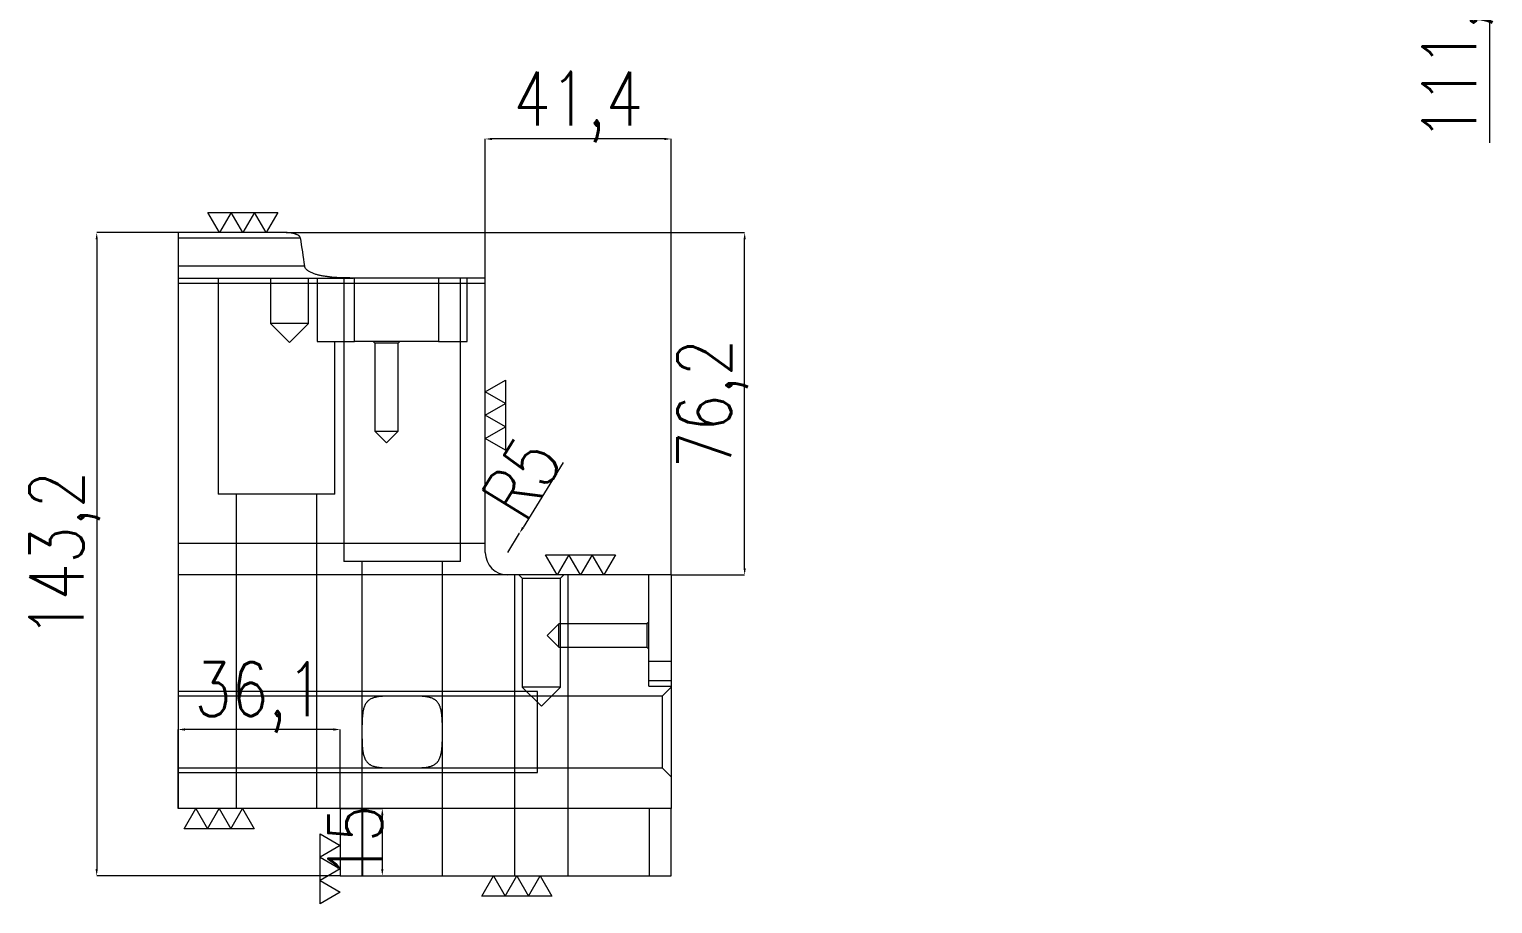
# Model space of a CAD drawing. Header units: millimetres. Extents: x 15244 to 16223, y 34810 to 35346.
# Drawn here: x 15354.2 to 15680.2, y 34809.8 to 35004.4 of the extents above; entities that cross this region are included whole.
import ezdxf

# ---------------------------------------------------------------- set-up
doc = ezdxf.new("R2010")
doc.units = ezdxf.units.MM
doc.linetypes.add('DASHED', pattern=[0])
for name, color, linetype, lineweight in [('DIE', 20, 'Continuous', 20), ('DIE_W', 1, 'Continuous', 20), ('DIM', 4, 'Continuous', 20)]:
    doc.layers.add(name, color=color, linetype=linetype, lineweight=lineweight)
doc.styles.add('TXT', font='txt.shx', dxfattribs={"width": 0.8, "bigfont": 'ctxt.shx'})
doc.dimstyles.new('零件', dxfattribs={"dimscale": 1.5, "dimtxt": 8, "dimasz": 1, "dimexe": 0, "dimexo": 0, "dimgap": 0, "dimtad": 1, "dimtxsty": 'TXT', "dimcen": 0, "dimclrd": 252, "dimclre": 252, "dimclrt": 4, "dimazin": 3, "dimtp": 0.001, "dimtm": 0.001, "dimtfac": 1, "dimtmove": 0, "dimatfit": 3, "dimlwd": 5, "dimlwe": 5})

# ---------------------------------------------------------------- blocks, each defined once
blk = doc.blocks.new('*D1117')
at = {"layer": 'Defpoints', "color": 0}
for p in [(15679.43, 35059.46), (15568.26, 35030.28), (15679.43, 35025.28)]:
    blk.add_point(p, dxfattribs=at)
at = {"layer": 'DIM', "color": 252, "lineweight": 5}
for p, q in [((15679.43, 35059.46), (15679.43, 35031.28)), ((15679.43, 35031.28), (15679.43, 35028.28)), ((15679.43, 35028.28), (15679.43, 34979.11))]:
    blk.add_line(p, q, dxfattribs=at)
at = {"layer": 'DIM', "color": 4, "lineweight": 5, "insert": (15672.28, 35002.2), "char_height": 12, "attachment_point": 5, "rotation": 90, "style": 'TXT'}
blk.add_mtext('111,17', dxfattribs=at)
blk = doc.blocks.new('*D1121')
at = {"layer": 'Defpoints', "color": 0}
for p in [(15463.41, 34892.21), (15460.79, 34887.95)]:
    blk.add_point(p, dxfattribs=at)
at = {"layer": 'DIE', "color": 252, "linetype": 'Continuous', "lineweight": 5}
for p, q in [((15473.13, 34908), (15464.2, 34893.49)), ((15460.79, 34887.95), (15463.41, 34892.21))]:
    blk.add_line(p, q, dxfattribs=at)
at = {"layer": 'DIE', "color": 252}
blk.add_solid([(15463.98, 34893.62), (15464.41, 34893.36), (15463.41, 34892.21)], dxfattribs=at)
at = {"layer": 'DIE', "color": 4, "lineweight": 5, "insert": (15463.94, 34904.53), "char_height": 12, "attachment_point": 5, "rotation": 58.3985, "style": 'TXT'}
blk.add_mtext('R5', dxfattribs=at)
blk = doc.blocks.new('*D1122')
at = {"layer": 'Defpoints', "color": 0}
for p in [(15387.39, 34959.15), (15369.26, 34815.95), (15423.49, 34815.95)]:
    blk.add_point(p, dxfattribs=at)
at = {"layer": 'DIE', "color": 252, "linetype": 'Continuous', "lineweight": 5}
for p, q in [((15387.39, 34959.15), (15369.26, 34959.15)), ((15369.26, 34957.65), (15369.26, 34817.45)), ((15423.49, 34815.95), (15369.26, 34815.95))]:
    blk.add_line(p, q, dxfattribs=at)
at = {"layer": 'DIE', "color": 252}
for points in [[(15369.51, 34957.65), (15369.01, 34957.65), (15369.26, 34959.15)], [(15369.01, 34817.45), (15369.51, 34817.45), (15369.26, 34815.95)]]:
    blk.add_solid(points, dxfattribs=at)
at = {"layer": 'DIE', "color": 4, "lineweight": 5, "insert": (15362.12, 34887.55), "char_height": 12, "attachment_point": 5, "rotation": 90, "style": 'TXT'}
blk.add_mtext('143,2', dxfattribs=at)
blk = doc.blocks.new('*D1123')
at = {"layer": 'Defpoints', "color": 0}
for p in [(15455.79, 34980), (15455.79, 34947.87), (15497.19, 34882.95)]:
    blk.add_point(p, dxfattribs=at)
at = {"layer": 'DIE', "color": 252, "linetype": 'Continuous', "lineweight": 5}
for p, q in [((15455.79, 34947.87), (15455.79, 34980)), ((15495.69, 34980), (15457.29, 34980)), ((15497.19, 34882.95), (15497.19, 34980))]:
    blk.add_line(p, q, dxfattribs=at)
at = {"layer": 'DIE', "color": 252}
for points in [[(15457.29, 34980.25), (15457.29, 34979.75), (15455.79, 34980)], [(15495.69, 34979.75), (15495.69, 34980.25), (15497.19, 34980)]]:
    blk.add_solid(points, dxfattribs=at)
at = {"layer": 'DIE', "color": 4, "lineweight": 5, "insert": (15476.49, 34987.15), "char_height": 12, "attachment_point": 5, "style": 'TXT'}
blk.add_mtext('41,4', dxfattribs=at)
blk = doc.blocks.new('*D1124')
at = {"layer": 'Defpoints', "color": 0}
for p in [(15411.47, 34959.15), (15513.56, 34959.15), (15497.19, 34882.95)]:
    blk.add_point(p, dxfattribs=at)
at = {"layer": 'DIE', "color": 252, "linetype": 'Continuous', "lineweight": 5}
for p, q in [((15411.47, 34959.15), (15513.56, 34959.15)), ((15513.56, 34884.45), (15513.56, 34957.65)), ((15497.19, 34882.95), (15513.56, 34882.95))]:
    blk.add_line(p, q, dxfattribs=at)
at = {"layer": 'DIE', "color": 252}
for points in [[(15513.81, 34957.65), (15513.31, 34957.65), (15513.56, 34959.15)], [(15513.31, 34884.45), (15513.81, 34884.45), (15513.56, 34882.95)]]:
    blk.add_solid(points, dxfattribs=at)
at = {"layer": 'DIE', "color": 4, "lineweight": 5, "insert": (15506.42, 34921.05), "char_height": 12, "attachment_point": 5, "rotation": 90, "style": 'TXT'}
blk.add_mtext('76,2', dxfattribs=at)
blk = doc.blocks.new('*D1125')
at = {"layer": 'Defpoints', "color": 0}
for p in [(15387.39, 34848.54), (15387.39, 34830.95), (15423.49, 34830.95)]:
    blk.add_point(p, dxfattribs=at)
at = {"layer": 'DIE', "color": 252, "linetype": 'Continuous', "lineweight": 5}
for p, q in [((15387.39, 34830.95), (15387.39, 34848.54)), ((15421.99, 34848.54), (15388.89, 34848.54)), ((15423.49, 34830.95), (15423.49, 34848.54))]:
    blk.add_line(p, q, dxfattribs=at)
at = {"layer": 'DIE', "color": 252}
for points in [[(15388.89, 34848.79), (15388.89, 34848.29), (15387.39, 34848.54)], [(15421.99, 34848.29), (15421.99, 34848.79), (15423.49, 34848.54)]]:
    blk.add_solid(points, dxfattribs=at)
at = {"layer": 'DIE', "color": 4, "lineweight": 5, "insert": (15405.44, 34855.69), "char_height": 12, "attachment_point": 5, "style": 'TXT'}
blk.add_mtext('36,1', dxfattribs=at)
blk = doc.blocks.new('*D1126')
at = {"layer": 'Defpoints', "color": 0}
for p in [(15423.49, 34830.95), (15423.49, 34815.95), (15432.86, 34815.95)]:
    blk.add_point(p, dxfattribs=at)
at = {"layer": 'DIE', "color": 252, "linetype": 'Continuous', "lineweight": 5}
for p, q in [((15423.49, 34830.95), (15432.86, 34830.95)), ((15432.86, 34829.45), (15432.86, 34817.45)), ((15423.49, 34815.95), (15432.86, 34815.95))]:
    blk.add_line(p, q, dxfattribs=at)
at = {"layer": 'DIE', "color": 252}
for points in [[(15433.11, 34829.45), (15432.61, 34829.45), (15432.86, 34830.95)], [(15432.61, 34817.45), (15433.11, 34817.45), (15432.86, 34815.95)]]:
    blk.add_solid(points, dxfattribs=at)
at = {"layer": 'DIE', "color": 4, "lineweight": 5, "insert": (15426.86, 34823.45), "char_height": 12, "attachment_point": 5, "rotation": 90, "style": 'TXT'}
blk.add_mtext('15', dxfattribs=at)

msp = doc.modelspace()

# ---------------------------------------------------------------- linework, layer by layer
at = {"layer": 'DIE', "color": 2, "linetype": 'Continuous', "lineweight": 5}
for p, q in [((15387.391, 34959.151), (15387.391, 34830.951)), ((15411.465, 34959.151), (15387.391, 34959.151)), ((15455.791, 34949.051), (15426.347, 34949.051)), ((15455.791, 34887.952), (15455.791, 34949.051)), ((15497.191, 34882.952), (15460.791, 34882.952)), ((15497.191, 34882.952), (15497.191, 34830.951)), ((15497.191, 34830.951), (15387.391, 34830.951)), ((15423.491, 34830.951), (15423.491, 34815.951)), ((15428.491, 34815.951), (15428.491, 34830.951)), ((15497.191, 34815.951), (15497.191, 34830.951)), ((15423.491, 34815.951), (15428.491, 34815.951)), ((15428.491, 34815.951), (15497.191, 34815.951))]:
    msp.add_line(p, q, dxfattribs=at)
at = {"layer": 'DIE', "color": 155, "linetype": 'DASHED', "lineweight": 5, "ltscale": 0.574891}
for p, q in [((15387.391, 34958.014), (15414.595, 34958.014)), ((15415.533, 34951.705), (15387.391, 34951.705))]:
    msp.add_line(p, q, dxfattribs=at)
at = {"layer": 'DIE', "color": 2, "linetype": 'DASHED', "lineweight": 5, "ltscale": 0.574891}
for p, q in [((15387.391, 34949.051), (15426.347, 34949.051)), ((15418.378, 34949.051), (15418.378, 34934.951)), ((15426.655, 34934.951), (15426.655, 34949.051)), ((15445.349, 34949.051), (15445.349, 34934.951)), ((15451.791, 34934.951), (15451.791, 34949.051)), ((15418.378, 34934.951), (15426.655, 34934.951)), ((15445.349, 34934.951), (15451.791, 34934.951)), ((15460.791, 34882.952), (15387.391, 34882.952)), ((15492.191, 34863.643), (15492.191, 34882.952)), ((15497.191, 34863.643), (15492.191, 34863.643)), ((15492.391, 34815.951), (15492.391, 34830.951))]:
    msp.add_line(p, q, dxfattribs=at)
at = {"layer": 'DIE', "color": 31, "linetype": 'DASHED', "lineweight": 5, "ltscale": 0.574891}
for p, q in [((15396.291, 34949.051), (15396.291, 34900.951)), ((15424.291, 34949.051), (15424.291, 34885.951)), ((15450.291, 34885.951), (15450.291, 34949.051)), ((15422.291, 34900.951), (15422.291, 34934.951)), ((15445.349, 34934.951), (15426.655, 34934.951)), ((15422.291, 34900.951), (15396.291, 34900.951)), ((15400.288, 34900.951), (15400.288, 34830.951)), ((15418.295, 34830.951), (15418.295, 34900.951)), ((15450.291, 34885.951), (15424.291, 34885.951)), ((15428.288, 34885.951), (15428.288, 34815.951)), ((15446.295, 34815.951), (15446.295, 34885.951)), ((15492.191, 34858.219), (15492.191, 34863.643)), ((15492.191, 34859.451), (15497.191, 34859.451)), ((15492.191, 34858.219), (15497.191, 34858.219))]:
    msp.add_line(p, q, dxfattribs=at)
at = {"layer": 'DIE', "color": 5, "linetype": 'DASHED', "lineweight": 5, "ltscale": 0.574891}
for p, q in [((15407.938, 34949.051), (15407.938, 34938.952)), ((15416.444, 34938.952), (15416.444, 34949.051)), ((15407.938, 34938.952), (15412.191, 34934.699)), ((15416.444, 34938.952), (15407.938, 34938.952)), ((15412.191, 34934.699), (15416.444, 34938.952)), ((15430.791, 34934.951), (15431.188, 34934.554)), ((15431.188, 34934.554), (15431.188, 34914.951)), ((15436.394, 34934.554), (15431.188, 34934.554)), ((15436.394, 34934.554), (15436.791, 34934.951)), ((15436.394, 34914.951), (15436.394, 34934.554)), ((15431.188, 34914.951), (15433.791, 34912.348)), ((15431.188, 34914.951), (15436.394, 34914.951)), ((15433.791, 34912.348), (15436.394, 34914.951)), ((15463.291, 34882.952), (15464.038, 34882.205)), ((15472.544, 34882.205), (15473.291, 34882.952)), ((15464.038, 34882.205), (15464.038, 34857.952)), ((15464.038, 34882.205), (15468.291, 34882.205)), ((15468.291, 34882.205), (15472.544, 34882.205)), ((15472.544, 34857.952), (15472.544, 34882.205)), ((15472.191, 34872.054), (15469.588, 34869.451)), ((15491.794, 34872.054), (15472.191, 34872.054)), ((15472.191, 34866.848), (15472.191, 34872.054)), ((15492.191, 34872.451), (15491.794, 34872.054)), ((15491.794, 34872.054), (15491.794, 34866.848)), ((15469.588, 34869.451), (15472.191, 34866.848)), ((15472.191, 34866.848), (15491.794, 34866.848)), ((15491.794, 34866.848), (15492.191, 34866.451)), ((15464.038, 34857.952), (15468.291, 34853.699)), ((15468.291, 34857.952), (15464.038, 34857.952)), ((15468.291, 34853.699), (15472.544, 34857.952)), ((15472.544, 34857.952), (15468.291, 34857.952))]:
    msp.add_line(p, q, dxfattribs=at)
at = {"layer": 'DIE', "color": 6, "linetype": 'DASHED', "lineweight": 5, "ltscale": 0.574891}
for p, q in [((15467.391, 34856.981), (15387.391, 34856.981)), ((15467.391, 34838.981), (15467.391, 34856.981)), ((15387.391, 34838.981), (15467.391, 34838.981))]:
    msp.add_line(p, q, dxfattribs=at)
at = {"layer": 'DIE', "color": 11, "linetype": 'DASHED', "lineweight": 5, "ltscale": 0.574891}
for p, q in [((15497.191, 34857.982), (15495.191, 34855.982)), ((15495.191, 34839.981), (15497.191, 34837.981))]:
    msp.add_line(p, q, dxfattribs=at)
at = {"layer": 'DIE', "linetype": 'Continuous', "lineweight": 5}
for points in [[(15409.581, 34963.651), (15406.983, 34959.151), (15404.385, 34963.651), (15401.787, 34959.151), (15399.189, 34963.651), (15396.591, 34959.151), (15393.993, 34963.651), (15409.581, 34963.651)], [(15460.291, 34910.707), (15455.791, 34913.305), (15460.291, 34915.903), (15455.791, 34918.502), (15460.291, 34921.1), (15455.791, 34923.698), (15460.291, 34926.296), (15460.291, 34910.707)], [(15484.797, 34887.452), (15482.199, 34882.952), (15479.601, 34887.452), (15477.003, 34882.952), (15474.405, 34887.452), (15471.807, 34882.952), (15469.209, 34887.452), (15484.797, 34887.452)], [(15388.724, 34826.451), (15391.322, 34830.951), (15393.92, 34826.451), (15396.518, 34830.951), (15399.116, 34826.451), (15401.714, 34830.951), (15404.312, 34826.451), (15388.724, 34826.451)], [(15418.991, 34825.342), (15423.491, 34822.744), (15418.991, 34820.146), (15423.491, 34817.548), (15418.991, 34814.95), (15423.491, 34812.352), (15418.991, 34809.754), (15418.991, 34825.342)], [(15455.047, 34811.451), (15457.645, 34815.951), (15460.243, 34811.451), (15462.841, 34815.951), (15465.439, 34811.451), (15468.037, 34815.951), (15470.635, 34811.451), (15455.047, 34811.451)]]:
    msp.add_lwpolyline(points, close=True, dxfattribs=at)
at = {"layer": 'DIE', "color": 2, "linetype": 'Continuous', "lineweight": 5}
msp.add_arc((15460.791, 34887.952), 5, 180, 270, dxfattribs=at)
for points, knots in [([(15414.595, 34958.014), (15414.59, 34958.051), (15414.58, 34958.087), (15414.56, 34958.138), (15414.552, 34958.155), (15414.535, 34958.187), (15414.526, 34958.204), (15414.496, 34958.25), (15414.474, 34958.28), (15414.426, 34958.335), (15414.401, 34958.362), (15414.347, 34958.412), (15414.319, 34958.436), (15414.261, 34958.481), (15414.231, 34958.503), (15414.14, 34958.564), (15414.077, 34958.601), (15413.98, 34958.653), (15413.947, 34958.669), (15413.881, 34958.701), (15413.847, 34958.716), (15413.747, 34958.76), (15413.679, 34958.787), (15413.543, 34958.836), (15413.474, 34958.859), (15413.336, 34958.902), (15413.266, 34958.922), (15413.056, 34958.977), (15412.914, 34959.008), (15412.699, 34959.048), (15412.627, 34959.06), (15412.483, 34959.081), (15412.411, 34959.091), (15412.193, 34959.117), (15412.048, 34959.13), (15411.757, 34959.147), (15411.611, 34959.151), (15411.465, 34959.151)], [0, 0, 0, 0, 0.03125, 0.03125, 0.046875, 0.046875, 0.0625, 0.0625, 0.09375, 0.09375, 0.125, 0.125, 0.15625, 0.15625, 0.1875, 0.1875, 0.25, 0.25, 0.28125, 0.28125, 0.3125, 0.3125, 0.375, 0.375, 0.4375, 0.4375, 0.5, 0.5, 0.625, 0.625, 0.6875, 0.6875, 0.75, 0.75, 0.875, 0.875, 1, 1, 1, 1]), ([(15426.347, 34949.051), (15425.863, 34949.051), (15425.379, 34949.055), (15424.412, 34949.072), (15423.929, 34949.086), (15422.963, 34949.129), (15422.48, 34949.158), (15421.757, 34949.216), (15421.516, 34949.239), (15421.155, 34949.277), (15421.035, 34949.29), (15420.794, 34949.319), (15420.674, 34949.334), (15420.313, 34949.382), (15420.074, 34949.418), (15419.596, 34949.498), (15419.358, 34949.543), (15419.003, 34949.618), (15418.884, 34949.645), (15418.648, 34949.701), (15418.531, 34949.731), (15418.181, 34949.825), (15417.949, 34949.894), (15417.606, 34950.013), (15417.493, 34950.054), (15417.268, 34950.143), (15417.156, 34950.19), (15416.935, 34950.292), (15416.826, 34950.346), (15416.613, 34950.461), (15416.509, 34950.523), (15416.382, 34950.607), (15416.356, 34950.624), (15416.306, 34950.658), (15416.282, 34950.676), (15416.209, 34950.73), (15416.161, 34950.767), (15416.068, 34950.845), (15416.024, 34950.885), (15415.937, 34950.969), (15415.895, 34951.012), (15415.836, 34951.081), (15415.816, 34951.105), (15415.779, 34951.153), (15415.76, 34951.177), (15415.708, 34951.253), (15415.676, 34951.305), (15415.62, 34951.412), (15415.596, 34951.468), (15415.557, 34951.585), (15415.542, 34951.644), (15415.533, 34951.705)], [0, 0, 0, 0, 0.125, 0.125, 0.25, 0.25, 0.375, 0.375, 0.4375, 0.4375, 0.46875, 0.46875, 0.5, 0.5, 0.5625, 0.5625, 0.625, 0.625, 0.65625, 0.65625, 0.6875, 0.6875, 0.75, 0.75, 0.78125, 0.78125, 0.8125, 0.8125, 0.84375, 0.84375, 0.875, 0.875, 0.8828125, 0.8828125, 0.890625, 0.890625, 0.90625, 0.90625, 0.921875, 0.921875, 0.9375, 0.9375, 0.9453125, 0.9453125, 0.953125, 0.953125, 0.96875, 0.96875, 0.984375, 0.984375, 1, 1, 1, 1])]:
    msp.add_open_spline(points, degree=3, knots=knots, dxfattribs=at)
msp.add_open_spline([(15414.595, 34958.014), (15414.902, 34955.91), (15415.214, 34953.807), (15415.533, 34951.705)], degree=3, dxfattribs=at)
at = {"layer": 'DIE', "color": 155, "linetype": 'DASHED', "lineweight": 5, "ltscale": 0.574891}
msp.add_open_spline([(15387.391, 34947.872), (15455.791, 34947.872)], degree=1, dxfattribs=at)
at = {"layer": 'DIE_W', "color": 1, "linetype": 'DASHED', "lineweight": 5, "ltscale": 0.574891}
for p, q in [((15455.791, 34889.952), (15387.391, 34889.952)), ((15462.291, 34882.952), (15462.291, 34815.951)), ((15474.291, 34815.951), (15474.291, 34882.952)), ((15435.506, 34855.982), (15387.391, 34855.982)), ((15439.078, 34855.982), (15435.507, 34855.982)), ((15495.191, 34855.982), (15439.076, 34855.982)), ((15495.191, 34855.982), (15495.191, 34839.981)), ((15387.391, 34839.981), (15435.506, 34839.981)), ((15435.507, 34839.981), (15439.078, 34839.981)), ((15439.076, 34839.981), (15495.191, 34839.981))]:
    msp.add_line(p, q, dxfattribs=at)
msp.add_open_spline([(15431.696, 34855.783), (15431.841, 34855.809), (15431.988, 34855.832), (15432.29, 34855.87), (15432.444, 34855.886), (15432.914, 34855.928), (15433.238, 34855.945), (15433.742, 34855.963), (15433.913, 34855.968), (15434.174, 34855.973), (15434.262, 34855.974), (15434.438, 34855.977), (15434.526, 34855.978), (15434.968, 34855.982), (15435.326, 34855.982), (15436.051, 34855.981), (15436.417, 34855.981), (15436.881, 34855.98), (15436.974, 34855.98), (15437.16, 34855.98), (15437.253, 34855.98), (15437.531, 34855.98), (15437.716, 34855.98), (15438.268, 34855.981), (15438.633, 34855.982), (15439.175, 34855.982), (15439.355, 34855.982), (15439.623, 34855.981), (15439.758, 34855.98), (15439.891, 34855.979), (15439.98, 34855.978), (15440.025, 34855.978), (15440.423, 34855.974), (15440.767, 34855.967), (15441.433, 34855.941), (15441.755, 34855.922), (15442.223, 34855.878), (15442.376, 34855.861), (15442.563, 34855.835), (15442.601, 34855.83), (15442.675, 34855.819), (15442.712, 34855.813), (15442.823, 34855.795), (15442.895, 34855.782), (15443.252, 34855.714), (15443.518, 34855.645), (15443.892, 34855.514), (15444.012, 34855.466), (15444.185, 34855.385), (15444.27, 34855.343), (15444.352, 34855.297), (15444.406, 34855.266), (15444.433, 34855.25), (15444.671, 34855.104), (15444.859, 34854.954), (15445.191, 34854.609), (15445.336, 34854.413), (15445.478, 34854.164), (15445.493, 34854.136), (15445.524, 34854.079), (15445.568, 34853.993), (15445.61, 34853.904), (15445.689, 34853.723), (15445.737, 34853.597), (15445.867, 34853.205), (15445.937, 34852.924), (15446.001, 34852.586), (15446.007, 34852.548), (15446.021, 34852.472), (15446.04, 34852.358), (15446.058, 34852.241), (15446.091, 34852.006), (15446.11, 34851.845), (15446.143, 34851.519), (15446.172, 34851.187), (15446.193, 34850.843), (15446.204, 34850.624), (15446.206, 34850.58), (15446.21, 34850.491), (15446.212, 34850.447), (15446.218, 34850.314), (15446.222, 34850.225), (15446.231, 34849.957), (15446.241, 34849.598), (15446.251, 34849.053), (15446.254, 34848.685), (15446.256, 34848.408), (15446.256, 34848.269), (15446.257, 34848.129), (15446.257, 34848.036), (15446.257, 34847.989), (15446.257, 34847.756), (15446.255, 34847.385), (15446.25, 34846.835), (15446.239, 34846.291), (15446.229, 34845.933), (15446.219, 34845.666), (15446.215, 34845.577), (15446.209, 34845.445), (15446.207, 34845.4), (15446.203, 34845.312), (15446.191, 34845.093), (15446.167, 34844.708), (15446.137, 34844.378), (15446.103, 34844.055), (15446.083, 34843.897), (15446.038, 34843.586), (15446.012, 34843.435), (15445.969, 34843.212), (15445.953, 34843.138), (15445.929, 34843.029), (15445.92, 34842.993), (15445.903, 34842.922), (15445.858, 34842.746), (15445.808, 34842.578), (15445.675, 34842.19), (15445.569, 34841.953), (15445.379, 34841.628), (15445.31, 34841.525), (15445.216, 34841.402), (15445.197, 34841.378), (15445.158, 34841.33), (15445.099, 34841.26), (15445.037, 34841.193), (15444.825, 34840.979), (15444.634, 34840.832), (15444.316, 34840.643), (15444.205, 34840.586), (15444.058, 34840.52), (15444.028, 34840.507), (15443.968, 34840.481), (15443.877, 34840.445), (15443.784, 34840.411), (15443.468, 34840.303), (15443.198, 34840.237), (15442.768, 34840.158), (15442.621, 34840.135), (15442.393, 34840.106), (15442.316, 34840.096), (15442.161, 34840.08), (15442.083, 34840.072), (15441.689, 34840.037), (15441.363, 34840.018), (15440.858, 34840), (15440.688, 34839.996), (15440.428, 34839.99), (15440.34, 34839.989), (15440.164, 34839.986), (15440.076, 34839.985), (15439.809, 34839.983), (15439.452, 34839.981), (15439.091, 34839.981), (15438.547, 34839.982), (15438.18, 34839.982), (15437.718, 34839.983), (15437.625, 34839.983), (15437.439, 34839.983), (15437.346, 34839.983), (15437.066, 34839.983), (15436.881, 34839.983), (15436.326, 34839.982), (15435.961, 34839.981), (15435.419, 34839.981), (15435.059, 34839.981), (15434.703, 34839.983), (15434.482, 34839.986), (15434.438, 34839.986), (15434.349, 34839.987), (15434.305, 34839.988), (15434.173, 34839.99), (15434.086, 34839.992), (15433.827, 34839.997), (15433.657, 34840.002), (15433.156, 34840.022), (15432.833, 34840.041), (15432.366, 34840.085), (15432.213, 34840.102), (15431.989, 34840.132), (15431.877, 34840.149), (15431.768, 34840.167), (15431.695, 34840.18), (15431.659, 34840.186), (15431.336, 34840.248), (15431.068, 34840.317), (15430.569, 34840.491), (15430.338, 34840.597), (15430.1, 34840.743), (15430.073, 34840.76), (15430.022, 34840.793), (15429.945, 34840.845), (15429.774, 34840.973), (15429.641, 34841.094), (15429.391, 34841.354), (15429.246, 34841.55), (15429.089, 34841.825), (15429.059, 34841.882), (15429.001, 34841.999), (15428.973, 34842.059), (15428.893, 34842.241), (15428.845, 34842.367), (15428.715, 34842.76), (15428.645, 34843.04), (15428.582, 34843.378), (15428.575, 34843.415), (15428.561, 34843.492), (15428.555, 34843.53), (15428.536, 34843.646), (15428.524, 34843.724), (15428.491, 34843.96), (15428.472, 34844.121), (15428.439, 34844.448), (15428.41, 34844.781), (15428.389, 34845.125), (15428.376, 34845.387), (15428.372, 34845.475), (15428.366, 34845.609), (15428.364, 34845.653), (15428.361, 34845.743), (15428.352, 34845.967), (15428.341, 34846.373), (15428.332, 34846.919), (15428.326, 34847.47), (15428.325, 34847.841), (15428.326, 34848.121), (15428.326, 34848.215), (15428.326, 34848.401), (15428.327, 34848.494), (15428.329, 34848.772), (15428.333, 34849.139), (15428.343, 34849.683), (15428.354, 34850.041), (15428.367, 34850.397), (15428.375, 34850.573), (15428.387, 34850.792), (15428.39, 34850.836), (15428.395, 34850.922), (15428.403, 34851.052), (15428.412, 34851.18), (15428.431, 34851.433), (15428.446, 34851.598), (15428.481, 34851.921), (15428.501, 34852.08), (15428.547, 34852.389), (15428.572, 34852.541), (15428.616, 34852.763), (15428.639, 34852.872), (15428.665, 34852.98), (15428.682, 34853.051), (15428.691, 34853.087), (15428.737, 34853.263), (15428.778, 34853.397), (15428.913, 34853.785), (15429.019, 34854.022), (15429.211, 34854.346), (15429.28, 34854.448), (15429.373, 34854.57), (15429.392, 34854.594), (15429.431, 34854.642), (15429.451, 34854.665), (15429.512, 34854.734), (15429.554, 34854.778), (15429.768, 34854.993), (15429.96, 34855.139), (15430.279, 34855.327), (15430.391, 34855.384), (15430.567, 34855.463), (15430.628, 34855.488), (15430.751, 34855.535), (15430.813, 34855.558), (15431.005, 34855.622), (15431.137, 34855.66), (15431.341, 34855.71), (15431.445, 34855.734), (15431.57, 34855.76), (15431.632, 34855.772), (15431.659, 34855.777), (15431.678, 34855.78), (15431.687, 34855.782), (15431.696, 34855.783)], degree=3, knots=[0, 0, 0, 0, 0.0078125, 0.0078125, 0.015625, 0.015625, 0.03125, 0.03125, 0.0390625, 0.0390625, 0.0429688, 0.0429688, 0.046875, 0.046875, 0.0625, 0.0625, 0.078125, 0.078125, 0.0820313, 0.0820313, 0.0859375, 0.0859375, 0.09375, 0.09375, 0.109375, 0.109375, 0.1171875, 0.1171875, 0.1210938, 0.1230469, 0.1230469, 0.125, 0.125, 0.140625, 0.140625, 0.15625, 0.15625, 0.1640625, 0.1640625, 0.1660156, 0.1660156, 0.1679688, 0.1679688, 0.171875, 0.171875, 0.1875, 0.1875, 0.1953125, 0.1953125, 0.1992188, 0.2011719, 0.2011719, 0.203125, 0.203125, 0.21875, 0.21875, 0.234375, 0.234375, 0.2363281, 0.2363281, 0.2382813, 0.2421875, 0.2421875, 0.25, 0.25, 0.265625, 0.265625, 0.2675781, 0.2675781, 0.2695313, 0.2734375, 0.2734375, 0.28125, 0.28125, 0.2890625, 0.296875, 0.296875, 0.2988281, 0.2988281, 0.3007813, 0.3007813, 0.3046875, 0.3046875, 0.3125, 0.3203125, 0.328125, 0.328125, 0.3320313, 0.3339844, 0.3339844, 0.3359375, 0.3359375, 0.34375, 0.3515625, 0.359375, 0.3671875, 0.3671875, 0.3710938, 0.3710938, 0.3730469, 0.3730469, 0.375, 0.3828125, 0.390625, 0.390625, 0.3984375, 0.3984375, 0.40625, 0.40625, 0.4101562, 0.4101562, 0.4121094, 0.4121094, 0.4140625, 0.421875, 0.421875, 0.4375, 0.4375, 0.4453125, 0.4453125, 0.4472656, 0.4472656, 0.4492187, 0.453125, 0.453125, 0.46875, 0.46875, 0.4765625, 0.4765625, 0.4785156, 0.4785156, 0.4804687, 0.484375, 0.484375, 0.5, 0.5, 0.5078125, 0.5078125, 0.5117187, 0.5117187, 0.515625, 0.515625, 0.53125, 0.53125, 0.5390625, 0.5390625, 0.5429687, 0.5429687, 0.546875, 0.546875, 0.5546875, 0.5625, 0.5625, 0.578125, 0.578125, 0.5820312, 0.5820312, 0.5859375, 0.5859375, 0.59375, 0.59375, 0.609375, 0.609375, 0.6171875, 0.625, 0.625, 0.6269531, 0.6269531, 0.6289062, 0.6289062, 0.6328125, 0.6328125, 0.640625, 0.640625, 0.65625, 0.65625, 0.6640625, 0.6640625, 0.6679687, 0.6699219, 0.6699219, 0.671875, 0.671875, 0.6875, 0.6875, 0.703125, 0.703125, 0.7050781, 0.7050781, 0.7070312, 0.7109375, 0.71875, 0.71875, 0.734375, 0.734375, 0.7382812, 0.7382812, 0.7421875, 0.7421875, 0.75, 0.75, 0.765625, 0.765625, 0.7675781, 0.7675781, 0.7695312, 0.7695312, 0.7734375, 0.7734375, 0.78125, 0.78125, 0.7890625, 0.796875, 0.796875, 0.8007812, 0.8007812, 0.8027344, 0.8027344, 0.8046875, 0.8125, 0.8203125, 0.828125, 0.8359375, 0.8359375, 0.8398437, 0.8398437, 0.84375, 0.84375, 0.8515625, 0.859375, 0.8671875, 0.8671875, 0.875, 0.875, 0.8769531, 0.8769531, 0.8789062, 0.8828125, 0.8828125, 0.890625, 0.890625, 0.8984375, 0.8984375, 0.90625, 0.90625, 0.9101562, 0.9121094, 0.9121094, 0.9140625, 0.9140625, 0.921875, 0.921875, 0.9375, 0.9375, 0.9453125, 0.9453125, 0.9472656, 0.9472656, 0.9492187, 0.9492187, 0.953125, 0.953125, 0.96875, 0.96875, 0.9765625, 0.9765625, 0.9804687, 0.9804687, 0.984375, 0.984375, 0.9921875, 0.9921875, 0.9960937, 0.9980469, 0.9990234, 0.9995117, 0.9995117, 1, 1, 1, 1], dxfattribs=at)

# ---------------------------------------------------------------- dimensions: what is measured, and where the dimension line sits
at = {"layer": 'DIE', "linetype": 'Continuous', "lineweight": 5}
for base, p1, p2, picture, middle in [((15455.791, 34980.003), (15497.191, 34882.952), (15455.791, 34947.872), '*D1123', (15476.491, 34987.146)), ((15387.391, 34848.544), (15423.491, 34830.951), (15387.391, 34830.951), '*D1125', (15405.441, 34855.687))]:
    dim = msp.add_linear_dim(base=base, p1=p1, p2=p2, dimstyle='零件', dxfattribs=at)
    dim.commit()
    dim.dimension.update_dxf_attribs({"geometry": picture, "text_midpoint": middle})
for base, p1, p2, picture, middle in [((15369.258, 34815.951), (15387.391, 34959.151), (15423.491, 34815.951), '*D1122', (15362.115, 34887.551)), ((15513.561, 34959.151), (15497.191, 34882.952), (15411.465, 34959.151), '*D1124', (15506.418, 34921.052)), ((15432.859, 34815.951), (15423.491, 34830.951), (15423.491, 34815.951), '*D1126', (15426.859, 34823.451))]:
    dim = msp.add_linear_dim(base=base, p1=p1, p2=p2, angle=90, dimstyle='零件', dxfattribs=at)
    dim.commit()
    dim.dimension.update_dxf_attribs({"geometry": picture, "text_midpoint": middle})
dim = msp.add_radius_dim(center=(15460.791, 34887.952), mpoint=(15463.411, 34892.21), dimstyle='零件', dxfattribs=at)
dim.commit()
dim.dimension.update_dxf_attribs({"geometry": '*D1121', "text_midpoint": (15463.945, 34904.528)})
at = {"layer": 'DIM', "lineweight": 5}
dim = msp.add_ordinate_dim(feature_location=(15679.426, 35059.459), offset=(0, -34.175), dtype=1, origin=(15568.256, 35030.283), dimstyle='零件', dxfattribs=at)
dim.commit()
dim.dimension.update_dxf_attribs({"geometry": '*D1117', "text_midpoint": (15672.283, 35002.198)})

doc.saveas('drawing.dxf')
